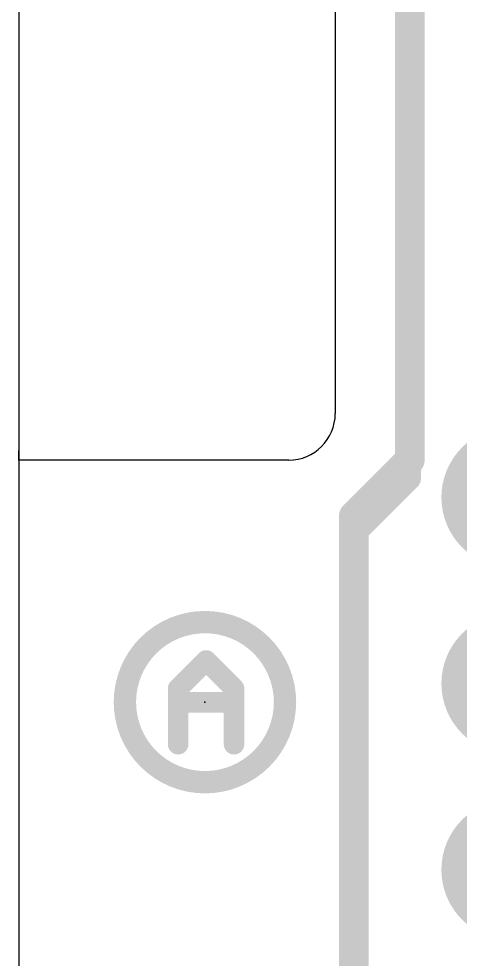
# Model space of a CAD drawing. Extents: x 0 to 65, y 0 to 56.5.
# Drawn here: x 0 to 6.02, y 12.75 to 25.58 of the extents above; entities that cross this region are included whole.
import ezdxf

# ---------------------------------------------------------------- set-up
doc = ezdxf.new("R2010")
doc.units = 0
for name, color, linetype in [('1', 12, 'CONTINUOUS'), ('16', 132, 'CONTINUOUS'), ('18', 110, 'CONTINUOUS'), ('20', 40, 'CONTINUOUS'), ('21', 253, 'CONTINUOUS'), ('23', 53, 'CONTINUOUS')]:
    doc.layers.add(name, color=color, linetype=linetype)

# ---------------------------------------------------------------- blocks, each defined once
blk = doc.blocks.new('ROUNDV')
at = {"const_width": 0.5}
blk.add_lwpolyline([(0, -0.25, 1), (0, 0.25, 1), (0, -0.25)], format="xyb", dxfattribs=at)

msp = doc.modelspace()

# ---------------------------------------------------------------- linework, layer by layer
at = {"layer": '1', "const_width": 0.3048}
for points in [[(5.334, 19.304), (5.334, 38.735)], [(4.572, 18.542), (5.334, 19.304)], [(4.572, 7.874), (4.572, 18.542)]]:
    msp.add_lwpolyline(points, dxfattribs=at)
at = {"layer": '1', "const_width": 0.1524}
for points in [[(5.2578, 19.304, 1), (5.4102, 19.304)], [(5.3879, 19.2501, 1), (5.2801, 19.3579)], [(4.6482, 18.542, 1), (4.4958, 18.542)], [(4.5181, 18.5959, 1), (4.6259, 18.4881)]]:
    msp.add_lwpolyline(points, format="xyb", dxfattribs=at)
at = {"layer": '16', "const_width": 0.4064}
for points in [[(5.334, 19.558), (5.334, 36.576)], [(4.572, 18.796), (5.334, 19.558)], [(4.572, 7.874), (4.572, 18.796)]]:
    msp.add_lwpolyline(points, dxfattribs=at)
at = {"layer": '16', "const_width": 0.2032}
for points in [[(5.4058, 19.4862, 1), (5.2622, 19.6298)], [(5.2324, 19.558, 1), (5.4356, 19.558)], [(4.6736, 18.796, 1), (4.4704, 18.796)], [(4.5002, 18.8678, 1), (4.6438, 18.7242)]]:
    msp.add_lwpolyline(points, format="xyb", dxfattribs=at)
at = {"layer": '20'}
for p, q in [((0, 53.5), (0, 3)), ((4.318, 35.814), (4.318, 20.193)), ((0, 19.558), (0, 19.685)), ((3.683, 19.558), (0, 19.558))]:
    msp.add_line(p, q, dxfattribs=at)
msp.add_arc((3.683, 20.193), 0.635, 270, 0, dxfattribs=at)
at = {"layer": '21'}
for points, const_width in [([(2.54, 15.1636, 1), (2.54, 17.3484, 1), (2.54, 15.1636)], 0.3048), ([(2.6049, 16.8746, 1), (2.5061, 16.7758)], 0.1397), ([(2.6049, 16.7758, 1), (2.5061, 16.8746)], 0.1397), ([(2.2441, 16.4439, 1), (2.1043, 16.4439)], 0.1397), ([(2.1248, 16.4932, 1), (2.2236, 16.3945)], 0.1397), ([(3.0067, 16.4439, 1), (2.867, 16.4439)], 0.1397), ([(2.8875, 16.3945, 1), (2.9862, 16.4932)], 0.1397), ([(2.1742, 16.323, 1), (2.1742, 16.1833)], 0.1397), ([(2.9369, 16.1833, 1), (2.9369, 16.323)], 0.1397), ([(2.1043, 15.6812, 1), (2.2441, 15.6812)], 0.1397), ([(2.867, 15.6812, 1), (3.0067, 15.6812)], 0.1397)]:
    msp.add_lwpolyline(points, format="xyb", dxfattribs=dict(at, const_width=const_width))
at = {"layer": '21', "const_width": 0.2794}
for points in [[(2.1742, 16.4439), (2.5555, 16.8252)], [(2.5555, 16.8252), (2.9369, 16.4439)], [(2.1742, 15.6812), (2.1742, 16.4439)], [(2.9369, 16.4439), (2.9369, 15.6812)], [(2.1742, 16.2532), (2.9369, 16.2532)]]:
    msp.add_lwpolyline(points, dxfattribs=at)
at = {"layer": '23'}
msp.add_point((2.54, 16.256), dxfattribs=at)

# ---------------------------------------------------------------- block references
at = {"layer": '18', "xscale": 1.9304, "yscale": 1.9304}
for p in [(6.731, 19.05), (6.731, 19.05), (6.731, 16.51), (6.731, 16.51), (6.731, 13.97), (6.731, 13.97)]:
    msp.add_blockref('ROUNDV', p, dxfattribs=at)

doc.saveas('drawing.dxf')
